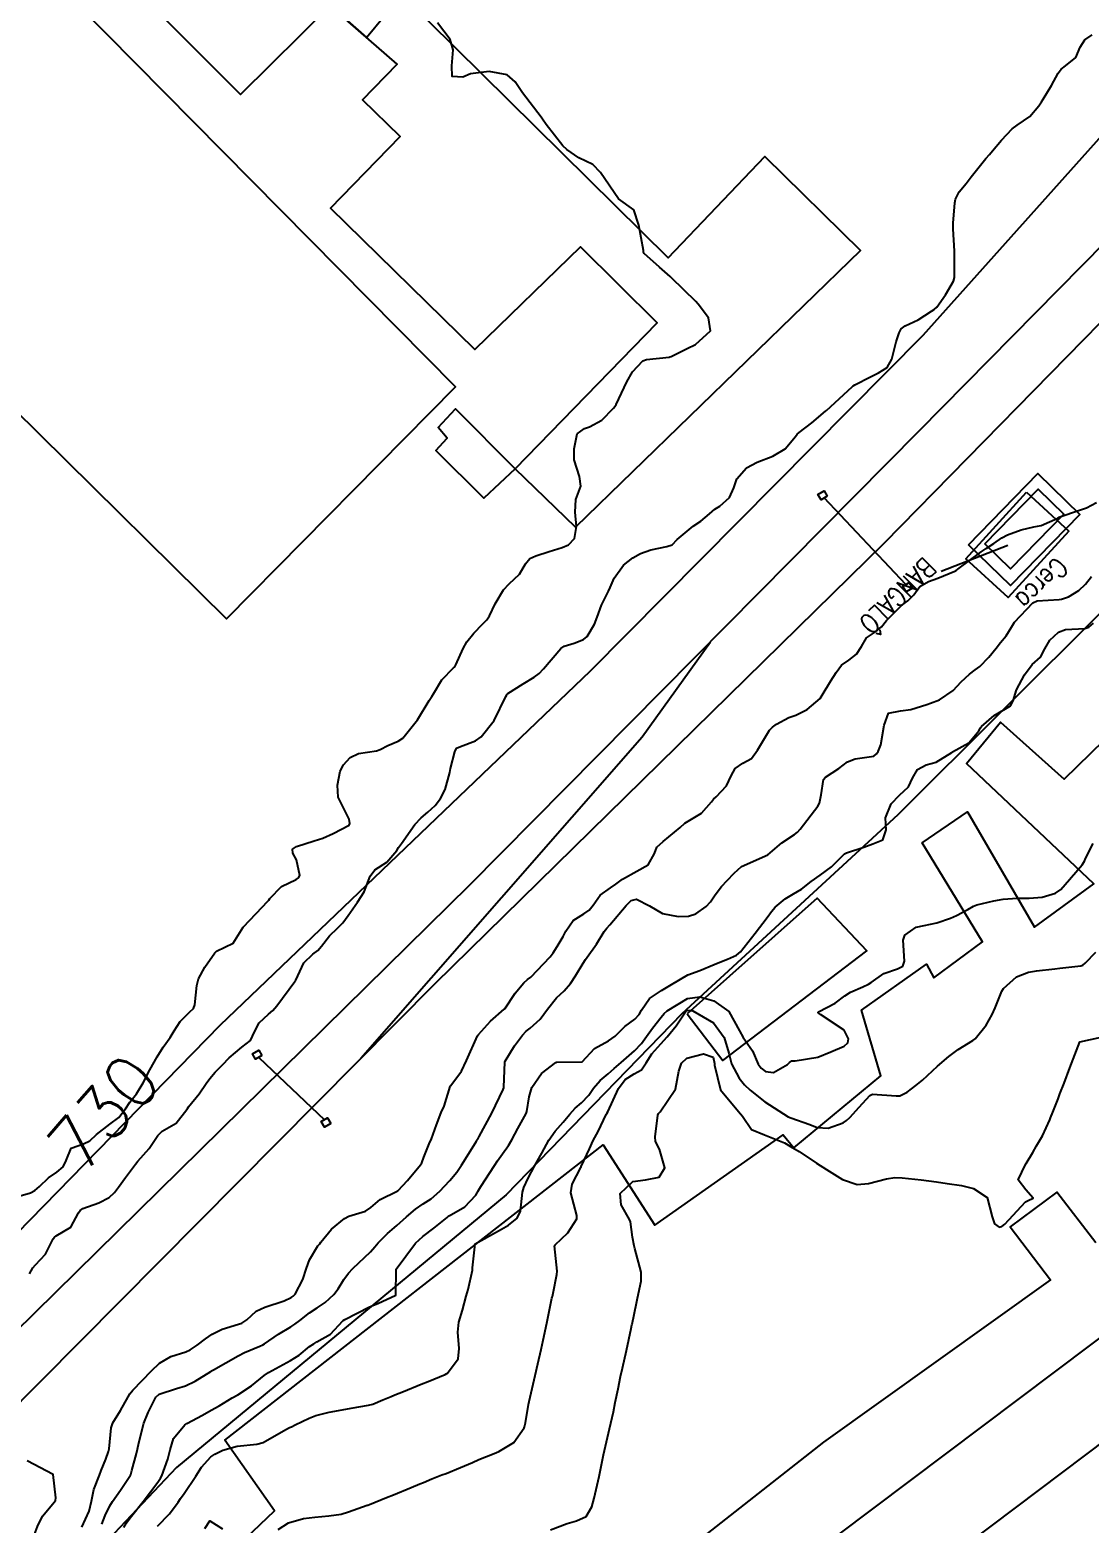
# Model space of a CAD drawing. Header units: metres. Extents: x 307586 to 320046, y 7427249 to 7434250.
# Drawn here: x 315434.2 to 315515.2, y 7432339.4 to 7432453.6 of the extents above; entities that cross this region are included whole.
import ezdxf
from ezdxf.enums import TextEntityAlignment as Align

# ---------------------------------------------------------------- set-up
doc = ezdxf.new("R2010")
doc.units = ezdxf.units.M
doc.header["$MEASUREMENT"] = 0
doc.linetypes.add('CERCA', pattern=[9.4, 8, -0.7, 0, -0.7])
doc.linetypes.add('CONTINUO', pattern=[0])
for name, color, linetype in [('Armario', 62, 'Continuous'), ('CERCA', 45, 'CERCA'), ('Cotas', 45, 'Continuous'), ('Curvas de Nivel 1m', 11, 'Continuous'), ('Curvas de Nivel 5m', 15, 'Continuous'), ('Divisa', 42, 'FENCELINE2'), ('EDIFICAÇÃO', 30, 'Continuous'), ('Edificações', 30, 'Continuous'), ('Linha Férrea', 20, 'Continuous'), ('Portico', 45, 'Continuous'), ('TEXTO', 45, 'Continuous'), ('Vias Primárias', 230, 'Continuous')]:
    doc.layers.add(name, color=color, linetype=linetype)
doc.styles.add('ROMANS', font='romans', dxfattribs={"height": 0.2})
doc.styles.add('Style-STANDARD', font='STANDARD.shx')
doc.linetypes.add('FENCELINE2', pattern='A,0.25,-0.1,[132,ltypeshp.shx,S=0.1,R=0,X=-0.1,Y=0],-0.1,1', length=1.45)

msp = doc.modelspace()

# ---------------------------------------------------------------- linework, layer by layer
at = {"layer": 'Armario'}
msp.add_lwpolyline([(315510.35, 7432418.22), (315513.59, 7432415.26), (315508.94, 7432410.17), (315505.71, 7432413.13)], close=True, dxfattribs=at)
at = {"layer": 'CERCA', "linetype": 'FENCELINE2', "ltscale": 2, "flags": 128}
msp.add_lwpolyline([(315505.92, 7432414.2), (315511.21, 7432419.65), (315514.42, 7432416.53), (315509.13, 7432411.09)], close=True, dxfattribs=at)
at = {"layer": 'Curvas de Nivel 1m', "flags": 128}
for points, elevation in [([(315434.2, 7432358.48), (315434.44, 7432358.95), (315434.65, 7432359.18), (315435.41, 7432359.98), (315436.01, 7432361.16), (315436.1, 7432361.3), (315436.24, 7432361.39), (315437.35, 7432362.05), (315437.95, 7432363.14), (315438.06, 7432363.34), (315438.26, 7432363.49), (315439.48, 7432363.91), (315440.27, 7432364.32), (315440.69, 7432364.7), (315441, 7432365.1), (315441.54, 7432365.85), (315442.3, 7432366.88), (315442.48, 7432367.09), (315443.34, 7432368.06), (315443.99, 7432369.07), (315444.34, 7432369.38), (315445.39, 7432370.01), (315446.22, 7432371.04), (315446.27, 7432371.12), (315446.35, 7432371.24), (315447.15, 7432372.25), (315447.69, 7432373.03), (315447.97, 7432373.43), (315448.39, 7432373.89), (315448.95, 7432374.46), (315449.45, 7432375), (315450.41, 7432375.81), (315451.07, 7432376.33), (315451.39, 7432376.98), (315451.75, 7432377.66), (315452.44, 7432378.33), (315452.79, 7432378.62), (315453.08, 7432378.96), (315454.47, 7432380.82), (315454.52, 7432380.89), (315454.55, 7432380.94), (315455.16, 7432382.26), (315455.84, 7432382.93), (315456.22, 7432383.2), (315456.5, 7432383.52), (315457.11, 7432384.32), (315457.72, 7432384.91), (315458.12, 7432385.31), (315458.53, 7432385.87), (315459.26, 7432386.89), (315459.75, 7432387.69), (315460.22, 7432388.88), (315460.58, 7432389.36), (315461.48, 7432389.96), (315462.26, 7432390.85), (315462.39, 7432391.06), (315462.6, 7432391.39), (315463.62, 7432392.83), (315464.1, 7432393.35), (315464.63, 7432393.78), (315465.18, 7432394.27), (315465.58, 7432394.81), (315465.95, 7432395.5), (315466.29, 7432396.8), (315466.35, 7432397.12), (315466.69, 7432398.38), (315466.82, 7432398.67), (315467.11, 7432398.8), (315468.25, 7432399.23), (315468.7, 7432399.54), (315469.68, 7432400.77), (315470.59, 7432402.61), (315470.66, 7432402.75), (315470.69, 7432402.8), (315470.73, 7432402.83), (315471.91, 7432403.58), (315472.75, 7432404.1), (315473.12, 7432404.36), (315473.45, 7432404.72), (315474.78, 7432406.27), (315475.03, 7432406.45), (315475.79, 7432406.69), (315476.5, 7432406.97), (315476.79, 7432407.21), (315477.35, 7432408.13), (315477.56, 7432408.67), (315477.89, 7432409.6), (315478.41, 7432410.66), (315478.55, 7432410.95), (315478.84, 7432411.65), (315479.57, 7432412.65), (315480.29, 7432413.21), (315480.87, 7432413.54), (315481.66, 7432413.83), (315482.87, 7432414.08), (315483.27, 7432414.21), (315483.66, 7432414.6), (315484.89, 7432415.63), (315485.47, 7432416), (315486.13, 7432416.57), (315486.55, 7432416.93), (315486.91, 7432417.17), (315487.67, 7432417.81), (315488, 7432418.55), (315488.22, 7432419.26), (315488.95, 7432420.09), (315489.77, 7432420.53), (315490.96, 7432420.99), (315491.92, 7432421.55), (315492.71, 7432422.49), (315492.82, 7432422.65), (315492.99, 7432422.8), (315493.95, 7432423.52), (315495, 7432424.41), (315495.07, 7432424.47), (315497.02, 7432426.29), (315497.1, 7432426.36), (315497.24, 7432426.44), (315498.42, 7432427.04), (315499.04, 7432427.36), (315499.7, 7432427.75), (315500.06, 7432428.4), (315500.38, 7432429.71), (315500.61, 7432430.4), (315500.77, 7432430.7), (315501.08, 7432430.94), (315502.08, 7432431.39), (315503.1, 7432432.06), (315503.28, 7432432.19), (315503.49, 7432432.37), (315504.17, 7432433.3), (315504.78, 7432434.35), (315504.84, 7432434.63), (315504.85, 7432436.35), (315504.84, 7432436.66), (315504.75, 7432438.35), (315504.75, 7432438.78), (315504.86, 7432440.35), (315504.92, 7432440.63), (315505.21, 7432441.18), (315505.74, 7432441.81), (315506.11, 7432442.34), (315507.24, 7432443.72), (315507.52, 7432444.04), (315507.74, 7432444.32), (315508.44, 7432445.12), (315509.26, 7432446), (315509.64, 7432446.29), (315510.6, 7432446.95), (315511.29, 7432447.76), (315511.48, 7432448.07), (315511.61, 7432448.27), (315512.26, 7432449.3), (315512.77, 7432450.26), (315513, 7432450.57), (315513.32, 7432450.81), (315514.12, 7432451.46), (315514.45, 7432452.24), (315514.79, 7432452.79), (315515.35, 7432453.18)], 731), ([(315438.19, 7432339.13), (315438.75, 7432340.36), (315438.94, 7432341.12), (315439.11, 7432342.01), (315439.54, 7432343.11), (315439.68, 7432343.45), (315440.03, 7432344.33), (315440.24, 7432344.91), (315440.28, 7432345.11), (315440.44, 7432346.73), (315440.56, 7432347.1), (315441.14, 7432348.04), (315441.74, 7432349.09), (315441.87, 7432349.32), (315442.1, 7432349.61), (315443.51, 7432351.07), (315444.12, 7432351.67), (315445, 7432352.18), (315446.13, 7432352.53), (315446.48, 7432352.68), (315447, 7432353.03), (315447.64, 7432353.53), (315448.15, 7432353.87), (315448.91, 7432354.25), (315450.16, 7432354.64), (315450.42, 7432354.73), (315450.8, 7432354.98), (315451.52, 7432355.63), (315452.17, 7432355.95), (315453.65, 7432356.42), (315454.18, 7432356.68), (315454.33, 7432356.79), (315454.49, 7432356.94), (315455.07, 7432358.06), (315455.36, 7432358.93), (315455.58, 7432359.57), (315456.23, 7432360.63), (315456.36, 7432360.79), (315456.45, 7432360.92), (315457.25, 7432361.9), (315458.25, 7432362.73), (315458.59, 7432362.89), (315459.86, 7432363.28), (315460.26, 7432363.57), (315460.97, 7432364.16), (315462.28, 7432364.8), (315462.31, 7432364.82), (315462.35, 7432364.85), (315463.06, 7432365.61), (315464.07, 7432366.82), (315464.16, 7432366.96), (315464.31, 7432367.4), (315464.71, 7432368.43), (315464.89, 7432368.81), (315465.28, 7432369.88), (315465.64, 7432370.81), (315465.87, 7432371.3), (315466.32, 7432372.8), (315466.34, 7432372.83), (315466.37, 7432372.87), (315467.2, 7432373.99), (315467.57, 7432374.79), (315468.42, 7432376.69), (315468.48, 7432376.78), (315469.4, 7432377.81), (315470.45, 7432378.71), (315470.47, 7432378.73), (315470.49, 7432378.75), (315471.28, 7432379.93), (315471.95, 7432380.74), (315472.23, 7432380.98), (315472.48, 7432381.17), (315473.96, 7432382.71), (315474.19, 7432383.02), (315474.5, 7432383.5), (315474.95, 7432384.26), (315475.15, 7432384.69), (315475.72, 7432385.5), (315476.54, 7432386), (315476.94, 7432386.27), (315477.26, 7432386.67), (315477.78, 7432387.44), (315478.56, 7432387.98), (315478.97, 7432388.26), (315479.48, 7432388.65), (315480.58, 7432389.26), (315481.46, 7432389.75), (315481.92, 7432390.62), (315482.11, 7432391.1), (315482.6, 7432391.52), (315483.9, 7432392.59), (315484.26, 7432392.94), (315484.62, 7432393.15), (315485.51, 7432393.69), (315486.29, 7432394.56), (315486.45, 7432394.76), (315486.65, 7432394.94), (315487.43, 7432395.78), (315487.8, 7432396.55), (315488.09, 7432397.12), (315488.68, 7432397.52), (315489.34, 7432397.87), (315489.81, 7432398.52), (315490.71, 7432400.04), (315490.94, 7432400.28), (315491.26, 7432400.5), (315492.19, 7432401.02), (315492.72, 7432401.19), (315493.59, 7432401.61), (315494.58, 7432402.46), (315494.75, 7432402.71), (315495.39, 7432403.82), (315495.8, 7432404.45), (315496.21, 7432405.01), (315496.77, 7432405.39), (315497.37, 7432405.84), (315497.74, 7432406.43), (315498.13, 7432407.09), (315498.8, 7432407.55), (315499.28, 7432407.94), (315499.65, 7432408.41), (315500.82, 7432409.58), (315501.29, 7432409.93), (315501.74, 7432410.38), (315502.2, 7432411.02), (315502.85, 7432411.4), (315503.57, 7432411.65), (315504.86, 7432412.18), (315504.97, 7432412.24), (315505.11, 7432412.35), (315506.88, 7432413.68), (315507.27, 7432413.93), (315507.85, 7432414.31), (315508.45, 7432414.74), (315508.89, 7432414.98), (315509.95, 7432415.34), (315510.9, 7432415.57), (315511.47, 7432415.69), (315512.74, 7432416.25), (315512.84, 7432416.32), (315512.9, 7432416.35), (315514.32, 7432416.82), (315514.92, 7432417.04), (315515.69, 7432417.45)], 732), ([(315439.73, 7432339.36), (315439.98, 7432340.02), (315440.33, 7432340.76), (315440.54, 7432341.1), (315441.14, 7432341.96), (315441.91, 7432343.09), (315441.94, 7432343.16), (315442.02, 7432343.46), (315442.37, 7432344.75), (315442.45, 7432345.08), (315442.54, 7432345.57), (315442.92, 7432347.08), (315443.25, 7432347.9), (315443.85, 7432349.06), (315444.1, 7432349.28), (315445.42, 7432349.73), (315446.1, 7432349.94), (315446.86, 7432350.28), (315448.04, 7432351.02), (315448.08, 7432351.05), (315448.11, 7432351.07), (315448.24, 7432351.14), (315450.13, 7432352.23), (315450.63, 7432352.48), (315451.8, 7432352.97), (315452.03, 7432353.07), (315452.14, 7432353.13), (315453.21, 7432353.89), (315454.16, 7432354.44), (315454.47, 7432354.63), (315454.85, 7432354.93), (315455.59, 7432355.51), (315456.17, 7432355.9), (315456.78, 7432356.31), (315457.45, 7432356.91), (315457.76, 7432357.34), (315458.2, 7432358.05), (315458.56, 7432358.54), (315458.88, 7432358.89), (315460.23, 7432360.17), (315460.56, 7432360.54), (315460.83, 7432360.86), (315461.53, 7432361.56), (315462.25, 7432362.18), (315462.99, 7432362.84), (315463.67, 7432363.42), (315464.27, 7432363.83), (315464.87, 7432364.22), (315465.54, 7432364.81), (315465.9, 7432365.19), (315466.29, 7432365.63), (315466.83, 7432366.27), (315467.19, 7432366.79), (315467.62, 7432367.48), (315468.33, 7432368.62), (315468.39, 7432368.72), (315468.43, 7432368.78), (315468.55, 7432368.99), (315469.5, 7432370.76), (315470.37, 7432372.58), (315470.42, 7432372.7), (315470.43, 7432372.75), (315470.49, 7432374.66), (315470.52, 7432374.75), (315471.24, 7432375.92), (315471.85, 7432376.74), (315472.13, 7432377.03), (315472.43, 7432377.27), (315473.2, 7432377.96), (315473.75, 7432378.71), (315474.46, 7432379.58), (315475.04, 7432380.12), (315475.51, 7432380.69), (315475.9, 7432381.27), (315476.49, 7432382.24), (315476.66, 7432382.51), (315476.78, 7432382.68), (315477.49, 7432383.69), (315478.08, 7432384.66), (315478.28, 7432384.91), (315478.53, 7432385.16), (315479.78, 7432386.64), (315480.16, 7432387.03), (315480.55, 7432387.12), (315481.54, 7432386.62), (315482.54, 7432386.04), (315483.75, 7432385.81), (315484.54, 7432385.83), (315485.1, 7432386.01), (315485.88, 7432386.57), (315486.2, 7432386.91), (315486.56, 7432387.45), (315487.04, 7432388.08), (315487.49, 7432388.55), (315488.01, 7432389.11), (315488.58, 7432389.63), (315490.59, 7432390.51), (315491.66, 7432391.44), (315492.62, 7432392.06), (315492.85, 7432392.25), (315493.06, 7432392.48), (315494.41, 7432394.23), (315494.53, 7432394.46), (315494.65, 7432395.09), (315494.85, 7432396.26), (315495, 7432396.46), (315496, 7432397.12), (315496.68, 7432397.61), (315497.26, 7432397.86), (315498.69, 7432398.06), (315498.89, 7432398.22), (315499.01, 7432398.42), (315499.22, 7432398.93), (315499.47, 7432400.41), (315499.8, 7432401.33), (315500.73, 7432401.52), (315501.5, 7432401.62), (315502.74, 7432402.01), (315503, 7432402.1), (315503.7, 7432402.36), (315504.75, 7432403.08), (315505.36, 7432403.73), (315506, 7432404.33), (315506.43, 7432404.66), (315506.77, 7432404.91), (315507.48, 7432405.61), (315508.03, 7432406.31), (315508.36, 7432406.73), (315508.8, 7432407.25), (315509.19, 7432407.91), (315509.44, 7432408.29), (315510.83, 7432409.77), (315511.17, 7432409.93), (315512.83, 7432410.03), (315513.03, 7432410.05), (315513.56, 7432410.24), (315514.35, 7432410.72), (315514.85, 7432411.2), (315515.3, 7432411.78)], 733), ([(315441.4, 7432339.1), (315441.61, 7432339.46), (315441.98, 7432339.98), (315442.88, 7432341.08), (315444.01, 7432342.57), (315444.21, 7432342.86), (315444.31, 7432343.06), (315444.77, 7432344.32), (315444.94, 7432345.05), (315445.2, 7432345.9), (315446.06, 7432346.94), (315446.21, 7432347.04), (315447.41, 7432347.69), (315448.08, 7432348.06), (315448.69, 7432348.41), (315449.68, 7432349), (315450.1, 7432349.25), (315451.14, 7432349.94), (315452.11, 7432350.73), (315452.46, 7432350.96), (315454.12, 7432351.86), (315454.79, 7432352.27), (315455.59, 7432352.93), (315455.91, 7432353.15), (315456.14, 7432353.28), (315457.18, 7432353.88), (315458.14, 7432354.9), (315458.15, 7432354.92), (315458.16, 7432354.92), (315458.27, 7432355), (315460.17, 7432355.96), (315460.81, 7432356.23), (315462.18, 7432356.85), (315462.21, 7432358.85), (315463.69, 7432360.83), (315464.24, 7432361.35), (315465.09, 7432361.97), (315466.1, 7432362.8), (315466.18, 7432362.87), (315466.25, 7432362.91), (315467.44, 7432363.61), (315468.28, 7432364.51), (315468.39, 7432364.67), (315468.45, 7432364.78), (315468.68, 7432365.16), (315469.71, 7432366.76), (315469.95, 7432367.12), (315470.32, 7432367.65), (315470.77, 7432368.3), (315471.03, 7432368.74), (315471.49, 7432369.59), (315472.13, 7432370.73), (315472.19, 7432370.9), (315472.37, 7432372.01), (315472.56, 7432372.73), (315473.29, 7432373.81), (315474.4, 7432374.65), (315474.44, 7432374.66), (315476.4, 7432374.68), (315477.36, 7432375.72), (315478.42, 7432376.29), (315478.93, 7432376.65), (315479.67, 7432377.4), (315480.44, 7432377.94), (315480.76, 7432378.32), (315480.93, 7432378.63), (315481.54, 7432379.54), (315482.47, 7432380.15), (315483.24, 7432380.6), (315484.48, 7432381.33), (315485.39, 7432381.66), (315486.5, 7432382.12), (315486.79, 7432382.27), (315487.51, 7432382.55), (315488.2, 7432382.85), (315488.51, 7432383.09), (315489.62, 7432384.52), (315490.54, 7432385.73), (315490.87, 7432386.18), (315491.15, 7432386.5), (315491.91, 7432387.14), (315492.56, 7432387.52), (315493.16, 7432387.88), (315493.9, 7432388.47), (315494.58, 7432388.97), (315495.45, 7432389.59), (315496.3, 7432390.44), (315496.45, 7432390.59), (315496.6, 7432390.67), (315497.93, 7432391.1), (315498.61, 7432391.35), (315499.36, 7432391.66), (315499.62, 7432392.41), (315499.57, 7432393.35), (315500, 7432394.4), (315500.65, 7432395.06), (315501.33, 7432395.71), (315501.65, 7432396.38), (315502.01, 7432397.04), (315502.68, 7432397.39), (315503.44, 7432397.6), (315504.63, 7432398.34), (315504.69, 7432398.38), (315505.95, 7432399.08), (315506.71, 7432400), (315506.82, 7432400.21), (315506.9, 7432400.32), (315507.87, 7432401.16), (315508.73, 7432401.68), (315509.13, 7432401.9), (315509.32, 7432402.29), (315509.59, 7432403.13), (315510.18, 7432404.28), (315510.77, 7432405.06), (315511.42, 7432405.62), (315511.75, 7432406.26), (315512.12, 7432406.93), (315512.8, 7432407.54), (315513.32, 7432407.73), (315514.81, 7432407.82), (315515.11, 7432407.92), (315515.46, 7432408.22)], 734), ([(315453.19, 7432338.95), (315453.98, 7432339.46), (315455.13, 7432339.78), (315455.98, 7432339.88), (315457.07, 7432339.99), (315457.99, 7432340.12), (315458.57, 7432340.3), (315459.99, 7432340.8), (315460.05, 7432340.81), (315460.17, 7432340.87), (315461.46, 7432341.39), (315462, 7432341.61), (315463.34, 7432342.17), (315464.01, 7432342.44), (315464.28, 7432342.55), (315464.93, 7432342.81), (315465.7, 7432343.12), (315466.02, 7432343.24), (315467.12, 7432343.69), (315468.03, 7432344.08), (315468.52, 7432344.29), (315469.68, 7432344.76), (315470.04, 7432344.9), (315471.2, 7432345.59), (315471.99, 7432346.73), (315472.01, 7432346.79), (315472.07, 7432347.11), (315472.32, 7432348.5), (315472.36, 7432348.73), (315472.44, 7432349.06), (315472.82, 7432350.72), (315473.03, 7432351.62), (315473.27, 7432352.71), (315473.42, 7432353.43), (315473.7, 7432354.71), (315474.1, 7432356.62), (315474.12, 7432356.7), (315474.13, 7432356.75), (315474.19, 7432357.02), (315474.48, 7432358.43), (315474.5, 7432358.7), (315474.3, 7432360.63), (315474.34, 7432360.7), (315475.32, 7432361.61), (315476, 7432362.68), (315476, 7432362.94), (315475.53, 7432364.69), (315475.64, 7432365.33), (315476.3, 7432366.61), (315476.33, 7432366.65), (315476.34, 7432366.68), (315476.96, 7432368.04), (315477.25, 7432368.67), (315477.63, 7432369.37), (315478.24, 7432370.66), (315478.28, 7432370.73), (315478.36, 7432370.87), (315479.18, 7432372.65), (315479.69, 7432373.33), (315480.39, 7432373.77), (315480.94, 7432374.08), (315481.29, 7432374.62), (315481.74, 7432375.29), (315482.42, 7432376.06), (315482.91, 7432376.6), (315483.58, 7432377.45), (315484.34, 7432378.58), (315484.45, 7432378.64), (315484.85, 7432378.58), (315486.44, 7432377.68), (315487.25, 7432376.55), (315487.61, 7432375.35), (315487.81, 7432374.55), (315488.39, 7432373.44), (315488.8, 7432372.94), (315489.23, 7432372.53), (315490.37, 7432371.63), (315492.14, 7432370.49), (315492.35, 7432370.4), (315493.79, 7432369.91), (315494.35, 7432369.68), (315495.19, 7432369.61), (315496.35, 7432370.03), (315496.59, 7432370.2), (315496.84, 7432370.44), (315497.57, 7432371.22), (315498.38, 7432372.11), (315498.59, 7432372.21), (315500.38, 7432372.08), (315500.66, 7432372.1), (315501.23, 7432372.38), (315501.9, 7432372.87), (315502.39, 7432373.29), (315503.56, 7432374.35), (315504.41, 7432375.09), (315505.12, 7432375.63), (315506.24, 7432376.32), (315506.35, 7432376.4), (315506.42, 7432376.46), (315507.26, 7432377.5), (315507.72, 7432378.31), (315507.94, 7432378.82), (315508.47, 7432380.09), (315508.59, 7432380.3), (315509.57, 7432381.2), (315510.49, 7432381.55), (315511.11, 7432381.65), (315512.5, 7432381.8), (315512.9, 7432381.85), (315514.5, 7432382.02), (315514.64, 7432382.07), (315514.82, 7432382.22), (315515.65, 7432383.07)], 736), ([(315473.98, 7432338.92), (315475.27, 7432339.4), (315475.98, 7432339.6), (315476.71, 7432339.95), (315477.14, 7432340.67), (315477.33, 7432341.34), (315477.64, 7432342.66), (315477.7, 7432342.99), (315478.04, 7432344.66), (315478.5, 7432346.65), (315478.79, 7432347.95), (315478.93, 7432348.65), (315479.15, 7432349.69), (315479.34, 7432350.64), (315479.48, 7432351.28), (315479.8, 7432352.64), (315480.16, 7432354.31), (315480.21, 7432354.58), (315480.23, 7432354.63), (315480.56, 7432356.25), (315480.63, 7432356.63), (315480.91, 7432357.92), (315480.91, 7432358.62), (315480.42, 7432360.43), (315480.37, 7432360.63), (315480.24, 7432361.29), (315480.09, 7432362.46), (315480.02, 7432362.63), (315479.39, 7432363.77), (315479.32, 7432364.64), (315480.29, 7432365.54), (315481.24, 7432365.67), (315482.3, 7432365.88), (315482.73, 7432366.6), (315482.32, 7432368.02), (315482.01, 7432368.61), (315481.98, 7432368.97), (315482.18, 7432370.61), (315482.23, 7432370.74), (315482.36, 7432370.88), (315483.54, 7432372.59), (315483.78, 7432373.97), (315484, 7432374.59), (315484.41, 7432374.96), (315485.68, 7432375.3), (315486.41, 7432375.05), (315486.51, 7432374.56), (315486.52, 7432374.44), (315486.97, 7432372.55), (315488.36, 7432370.9), (315488.66, 7432370.54), (315489.34, 7432369.52), (315490.34, 7432369.12), (315491.85, 7432368.49), (315492.33, 7432368.22), (315492.97, 7432367.83), (315494.31, 7432366.95), (315495.06, 7432366.45), (315496.3, 7432365.7), (315497.4, 7432365.32), (315498.29, 7432365.39), (315499.66, 7432365.76), (315500.3, 7432365.84), (315500.85, 7432365.83), (315502.3, 7432365.67), (315503.46, 7432365.52), (315504.29, 7432365.4), (315505.39, 7432365.23), (315506.29, 7432365.01), (315507.34, 7432364.31), (315507.73, 7432362.85), (315507.89, 7432362.3), (315508.26, 7432362.06), (315508.45, 7432362.1), (315508.69, 7432362.29), (315510.28, 7432363.99), (315510.46, 7432364.09), (315510.85, 7432364.26), (315510.29, 7432364.92), (315509.7, 7432365.68), (315509.98, 7432366.27), (315510.09, 7432366.49), (315510.31, 7432366.92), (315510.83, 7432367.77), (315511.1, 7432368.26), (315511.56, 7432369.04), (315512.13, 7432370.25), (315512.19, 7432370.41), (315512.36, 7432370.85), (315512.76, 7432371.87), (315512.9, 7432372.24), (315513.22, 7432373.06), (315513.66, 7432374.23), (315514.42, 7432376.22), (315516.05, 7432376.58)], 737), ([(315433.93, 7432335.65), (315434.24, 7432336.87), (315434.29, 7432337.18), (315434.58, 7432338.56), (315434.82, 7432339.17), (315435.19, 7432339.96), (315435.99, 7432340.9), (315436.18, 7432341.16), (315436.2, 7432341.36), (315436.01, 7432343.16), (315434.03, 7432344.19)], 731), ([(315447.58, 7432339.02), (315447.98, 7432339.6), (315448.93, 7432339)], 736)]:
    msp.add_lwpolyline(points, dxfattribs=dict(at, elevation=elevation))
at = {"layer": 'Curvas de Nivel 5m', "flags": 128}
for points, elevation in [([(315433.12, 7432364.34), (315434.28, 7432364.68), (315434.61, 7432364.85), (315434.96, 7432365.17), (315435.64, 7432365.82), (315436.29, 7432366.25), (315436.78, 7432366.67), (315437, 7432367.15), (315437.38, 7432368.09), (315438.32, 7432368.43), (315438.81, 7432368.65), (315439.31, 7432369.13), (315440.34, 7432369.94), (315441.01, 7432370.44), (315441.53, 7432371.1), (315441.85, 7432371.6), (315442.36, 7432372.24), (315442.89, 7432373.08), (315443.38, 7432374.09), (315443.94, 7432375.07), (315444.41, 7432375.8), (315444.93, 7432376.54), (315445.24, 7432377.05), (315445.7, 7432377.78), (315446.44, 7432378.51), (315446.71, 7432378.78), (315446.82, 7432379.04), (315446.97, 7432380.53), (315447.11, 7432381.03), (315447.58, 7432381.93), (315448.36, 7432383.02), (315448.42, 7432383.09), (315448.49, 7432383.15), (315449.75, 7432383.76), (315450.52, 7432384.99), (315451.5, 7432386.02), (315452.39, 7432386.97), (315452.47, 7432387.05), (315452.55, 7432387.17), (315453.44, 7432388.08), (315454.57, 7432388.62), (315454.75, 7432388.75), (315454.85, 7432388.94), (315454.58, 7432390.12), (315454.3, 7432390.65), (315454.29, 7432390.94), (315454.6, 7432391.16), (315455.95, 7432391.58), (315456.6, 7432391.78), (315457.38, 7432392.14), (315458.61, 7432392.79), (315458.66, 7432392.9), (315458.62, 7432393.25), (315457.77, 7432394.91), (315457.73, 7432395.83), (315457.93, 7432396.91), (315458.18, 7432397.4), (315458.68, 7432397.96), (315459.32, 7432398.26), (315460.69, 7432398.45), (315460.98, 7432398.57), (315461.57, 7432398.86), (315462.36, 7432399.19), (315462.7, 7432399.44), (315463.83, 7432400.83), (315464.73, 7432402.31), (315464.93, 7432402.62), (315465.06, 7432402.82), (315465.68, 7432403.88), (315466.58, 7432404.8), (315466.68, 7432404.89), (315466.77, 7432405.02), (315467.31, 7432406.27), (315467.61, 7432406.79), (315468.13, 7432407.45), (315468.8, 7432408.13), (315469.13, 7432408.46), (315469.32, 7432408.77), (315469.76, 7432409.7), (315470.41, 7432410.76), (315470.84, 7432411.22), (315471.62, 7432411.96), (315472.09, 7432412.74), (315472.42, 7432413.17), (315472.86, 7432413.36), (315473.88, 7432413.7), (315474.87, 7432414.01), (315475.36, 7432414.21), (315475.82, 7432414.69), (315475.98, 7432415.6), (315475.87, 7432416.69), (315475.93, 7432417.68), (315476.3, 7432418.69), (315476.2, 7432419.43), (315475.8, 7432420.69), (315475.8, 7432421.53), (315476.02, 7432422.69), (315476.58, 7432423.09), (315476.98, 7432423.23), (315477.92, 7432423.74), (315478.81, 7432424.66), (315478.9, 7432424.77), (315479.01, 7432424.94), (315479.83, 7432426.65), (315480.25, 7432427.42), (315481.05, 7432428.26), (315481.31, 7432428.36), (315483.05, 7432428.55), (315483.1, 7432428.56), (315483.21, 7432428.61), (315484.44, 7432429.22), (315485.06, 7432429.52), (315486.22, 7432430.57), (315486.05, 7432431.54), (315485.27, 7432432.59), (315485.1, 7432432.79), (315483.23, 7432434.61), (315483.12, 7432434.71), (315482.32, 7432435.43), (315481.14, 7432436.47), (315481.1, 7432436.58), (315481.09, 7432436.63), (315481.08, 7432436.69), (315480.74, 7432438.64), (315480.35, 7432439.81), (315479.19, 7432440.66), (315477.8, 7432442.67), (315477.22, 7432443.26), (315476.15, 7432443.78), (315475.24, 7432444.41), (315474.94, 7432444.71), (315473.66, 7432446.33), (315473.38, 7432446.73), (315473.27, 7432446.9), (315471.85, 7432448.74), (315471.3, 7432449.6), (315470.67, 7432450.12), (315469.31, 7432450.39), (315467.89, 7432450.21), (315467.3, 7432449.95), (315466.49, 7432450), (315466.45, 7432450.81), (315466.55, 7432452.04), (315466.32, 7432452.82), (315465.35, 7432454.09)], 730), ([(315443.97, 7432339.2), (315444.9, 7432340.14), (315445.56, 7432341.04), (315445.73, 7432341.31), (315446, 7432341.69), (315446.9, 7432343.03), (315447.34, 7432343.71), (315448.04, 7432344.5), (315448.34, 7432344.71), (315448.97, 7432345), (315450.05, 7432345.32), (315451.56, 7432345.46), (315452.05, 7432345.59), (315453.6, 7432346.49), (315454.06, 7432346.74), (315454.2, 7432346.8), (315454.5, 7432346.94), (315455.55, 7432347.45), (315456.07, 7432347.66), (315457.08, 7432347.91), (315458.08, 7432348.09), (315458.76, 7432348.21), (315460.09, 7432348.44), (315460.41, 7432348.54), (315461.19, 7432348.86), (315461.83, 7432349.12), (315462.1, 7432349.23), (315462.76, 7432349.5), (315464.11, 7432350.05), (315464.65, 7432350.27), (315465.94, 7432350.8), (315466.06, 7432350.86), (315466.11, 7432350.89), (315466.94, 7432351.98), (315467.01, 7432352.79), (315466.9, 7432354.04), (315467, 7432354.79), (315467.26, 7432355.7), (315467.55, 7432356.79), (315467.69, 7432357.29), (315468.02, 7432358.78), (315468.04, 7432358.95), (315468.23, 7432360.78), (315470.24, 7432361.89), (315470.78, 7432362.21), (315471.44, 7432362.74), (315471.7, 7432363.29), (315471.84, 7432364.73), (315471.94, 7432365.08), (315472.29, 7432365.81), (315472.77, 7432366.72), (315473.32, 7432367.71), (315473.86, 7432368.71), (315474.34, 7432369.39), (315474.96, 7432370.08), (315475.47, 7432370.69), (315475.88, 7432371.16), (315476.36, 7432371.55), (315476.91, 7432372.14), (315477.27, 7432372.67), (315477.79, 7432373.26), (315478.39, 7432373.77), (315478.86, 7432374.19), (315479.38, 7432374.65), (315480.41, 7432375.54), (315480.94, 7432376.1), (315481.33, 7432376.62), (315481.78, 7432377.27), (315482.45, 7432378.1), (315482.68, 7432378.38), (315482.89, 7432378.6), (315484.46, 7432379.53), (315485.39, 7432379.65), (315486.46, 7432379.36), (315487.6, 7432378.55), (315488.43, 7432377.05), (315488.71, 7432376.54), (315489.41, 7432375.53), (315489.86, 7432374.52), (315490.09, 7432374.2), (315490.4, 7432373.96), (315491.03, 7432373.87), (315492.1, 7432374.49), (315492.25, 7432374.65), (315492.41, 7432374.76), (315492.68, 7432374.76), (315494.41, 7432375.04), (315495.41, 7432375.45), (315496.42, 7432375.9), (315496.71, 7432376.15), (315496.76, 7432376.44), (315496.43, 7432377.1), (315494.6, 7432378.31), (315494.45, 7432378.4), (315494.42, 7432378.46), (315494.45, 7432378.51), (315495.73, 7432379.18), (315496.47, 7432379.73), (315496.89, 7432380.01), (315497.84, 7432380.43), (315498.28, 7432380.62), (315498.48, 7432380.76), (315499.45, 7432381.45), (315500.49, 7432381.79), (315500.89, 7432382), (315501.03, 7432382.38), (315500.92, 7432383.98), (315501.04, 7432384.38), (315501.92, 7432384.98), (315502.53, 7432385.12), (315503.49, 7432385.31), (315504.54, 7432385.67), (315505, 7432385.87), (315505.87, 7432386.33), (315506.29, 7432386.58), (315506.55, 7432386.7), (315507.86, 7432387), (315508.56, 7432387.13), (315509.63, 7432387.21), (315510.56, 7432387.2), (315511.55, 7432387.27), (315512.56, 7432387.57), (315512.96, 7432387.85), (315513.31, 7432388.24), (315514.59, 7432389.74), (315514.78, 7432390.03), (315514.86, 7432390.22), (315515.44, 7432391.38)], 735)]:
    msp.add_lwpolyline(points, dxfattribs=dict(at, elevation=elevation))
at = {"layer": 'Divisa'}
msp.add_lwpolyline([(315388.17, 7432318.1), (315396.46, 7432325.48), (315419.76, 7432347.8), (315448.76, 7432377.5), (315477.05, 7432404.57), (315502.45, 7432430.22), (315527.84, 7432458.63), (315534.38, 7432465.26), (315544.25, 7432476.48), (315563.74, 7432498.18), (315587.36, 7432522.58), (315617.02, 7432545.61), (315635.23, 7432557.54), (315664.71, 7432576.19), (315676.6, 7432582.45), (315697.83, 7432593.99, 0.04075), (315710.09, 7432600.97, -0.067472), (315715.57, 7432603.79, -0.002065), (315753.8, 7432617.17, -0.015065), (315774.11, 7432623.51)], format="xyb", dxfattribs=at)
msp.add_lwpolyline([(315590.98, 7432480.54), (315588.86, 7432483.14), (315576.91, 7432471.14), (315579.03, 7432468.05), (315567.61, 7432460.6), (315566.7, 7432461.6), (315565.82, 7432460.88), (315544.9, 7432439.92), (315535.32, 7432429.01), (315522.57, 7432416.46), (315516.37, 7432409.38), (315500.51, 7432393.56), (315484.01, 7432378.35), (315470.61, 7432364.52), (315445.42, 7432343.69), (315427.21, 7432324.43)], dxfattribs=at)
at = {"layer": 'EDIFICAÇÃO', "linetype": 'CONTINUO'}
msp.add_polyline3d([(315507.17, 7432414.29, 732.98), (315511.24, 7432418.46, 732.94), (315513.2, 7432416.55, 732.94), (315509.13, 7432412.38, 732.94)], close=True, dxfattribs=at)
at = {"layer": 'Edificações'}
for points in [[(315458.04, 7432454.63), (315459.93, 7432452.99), (315462.63, 7432456.26), (315482.97, 7432436.15), (315490.35, 7432443.88), (315497.66, 7432436.71), (315475.89, 7432415.55), (315471.29, 7432420.01), (315468.89, 7432417.76), (315465.24, 7432421.41), (315466.1, 7432422.36), (315465.42, 7432423.17), (315466.73, 7432424.61), (315471.29, 7432420.01), (315482.13, 7432431.17), (315476.29, 7432436.98), (315468.21, 7432429.13), (315457.18, 7432439.93), (315462.51, 7432445.41), (315459.63, 7432448.22), (315462.29, 7432450.93), (315457.17, 7432455.39), (315450.3, 7432448.61), (315421.75, 7432477.18)], [(315442.49, 7432330.43), (315452.92, 7432340.37), (315449.12, 7432345.78), (315478, 7432368.35), (315481.96, 7432362.22), (315491.77, 7432369.1), (315492.58, 7432368.13), (315499.21, 7432373.63), (315497.75, 7432378.63), (315502.7, 7432382.16), (315503.27, 7432381.11), (315506.99, 7432383.85), (315502.38, 7432391.44), (315505.85, 7432393.79), (315510.95, 7432384.98), (315515.48, 7432388.29), (315505.77, 7432397.5), (315508.36, 7432400.65), (315513.21, 7432396.29), (315520.34, 7432403.25)], [(315515.65, 7432360.86), (315512.66, 7432364.74), (315509.1, 7432362.08), (315512.17, 7432358.02), (315494.85, 7432345.63), (315466.45, 7432323.3)]]:
    msp.add_lwpolyline(points, dxfattribs=at)
for points in [[(315420.07, 7432473.5), (315403.47, 7432456.92), (315399.66, 7432460.45), (315389.16, 7432450.33), (315393.11, 7432446.56), (315387.82, 7432441.29), (315406.47, 7432422.96), (315420.65, 7432436.78), (315449.24, 7432408.56), (315466.74, 7432426.27)], [(315484.44, 7432378.37), (315487.15, 7432374.8), (315498.15, 7432383.17), (315494.36, 7432387.21)]]:
    msp.add_lwpolyline(points, close=True, dxfattribs=at)
at = {"layer": 'Linha Férrea'}
for points in [[(315421.95, 7432343.07), (315467.8, 7432388.2), (315502.14, 7432422.91), (315535.95, 7432457.26), (315544.9, 7432465.81), (315565.89, 7432486.59), (315594.39, 7432512.84), (315621.2, 7432534.51), (315645.92, 7432551.55), (315659.21, 7432560.36), (315685.42, 7432575.29), (315712.11, 7432588.19), (315745.52, 7432601.94), (315777.38, 7432612.57), (315801.57, 7432619.37), (315838.47, 7432629.12)], [(315429.06, 7432344.26), (315465.17, 7432380.68), (315499.49, 7432414.35), (315531.19, 7432446.71), (315544.9, 7432460.88), (315580.76, 7432494.93), (315598.7, 7432511.46), (315618.54, 7432527.26), (315638.09, 7432541.57), (315656.68, 7432553.81), (315675.72, 7432565.03), (315694.22, 7432574.9), (315714.29, 7432584.2), (315729.5, 7432591.31), (315746.23, 7432597.64), (315762.77, 7432603.48), (315785.62, 7432610.48), (315800.46, 7432614.54), (315823.76, 7432620.73)], [(315459.5, 7432374.96), (315480.99, 7432399.54), (315486.21, 7432406.8)]]:
    msp.add_lwpolyline(points, dxfattribs=at)
at = {"layer": 'Portico'}
for points in [[(315495.13, 7432417.93), (315494.65, 7432417.64), (315494.4, 7432418.05), (315494.88, 7432418.34)], [(315501.63, 7432410.9), (315501.16, 7432410.62), (315500.91, 7432411.03), (315501.38, 7432411.32)], [(315451.95, 7432375.18), (315451.47, 7432374.89), (315451.22, 7432375.3), (315451.7, 7432375.59)], [(315457.2, 7432369.99), (315456.73, 7432369.71), (315456.48, 7432370.12), (315456.95, 7432370.41)]]:
    msp.add_lwpolyline(points, close=True, dxfattribs=at)
for points in [[(315501.14, 7432411.17), (315494.89, 7432417.79)], [(315451.71, 7432375.03), (315456.72, 7432370.26)]]:
    msp.add_lwpolyline(points, dxfattribs=at)
at = {"layer": 'TEXTO', "linetype": 'CONTINUO'}
msp.add_polyline3d([(315508.93, 7432414.15, 0), (315503.84, 7432412.17, 0)], dxfattribs=at)
at = {"layer": 'Vias Primárias'}
for points in [[(315420.09, 7432280.81), (315437.46, 7432294.07), (315458.99, 7432310.42), (315475.39, 7432322.64), (315493.15, 7432336.42), (315518.04, 7432355.16), (315530.46, 7432364.28), (315544.1, 7432373.98)], [(315420.09, 7432280.81), (315437.46, 7432294.07), (315458.99, 7432310.42), (315475.39, 7432322.64), (315493.15, 7432336.42), (315518.04, 7432355.16), (315530.46, 7432364.28), (315544.1, 7432373.98)], [(315434.47, 7432283.61), (315441.39, 7432288.9), (315462.9, 7432305.23), (315479.33, 7432317.46), (315497.1, 7432331.25), (315521.91, 7432349.95), (315534.21, 7432358.97), (315544.9, 7432366.2)], [(315434.47, 7432283.61), (315441.39, 7432288.9), (315462.9, 7432305.23), (315479.33, 7432317.46), (315497.1, 7432331.25), (315521.91, 7432349.95), (315534.21, 7432358.97), (315544.9, 7432366.2)]]:
    msp.add_lwpolyline(points, dxfattribs=at)

# ---------------------------------------------------------------- texts
at = {"layer": 'Cotas', "style": 'Style-STANDARD'}
msp.add_text('730', height=4, rotation=48.7336, dxfattribs=at).set_placement((315439.87, 7432370.82, 730), align=Align.MIDDLE_CENTER)
at = {"layer": 'TEXTO', "style": 'ROMANS', "width": 0.8}
for s, p in [('BANGALÔ', (315502.53, 7432413.36)), ('Cerca', (315512.63, 7432413.35))]:
    msp.add_text(s, height=1.5, rotation=224.6435, dxfattribs=at).set_placement(p)

doc.saveas('drawing.dxf')
